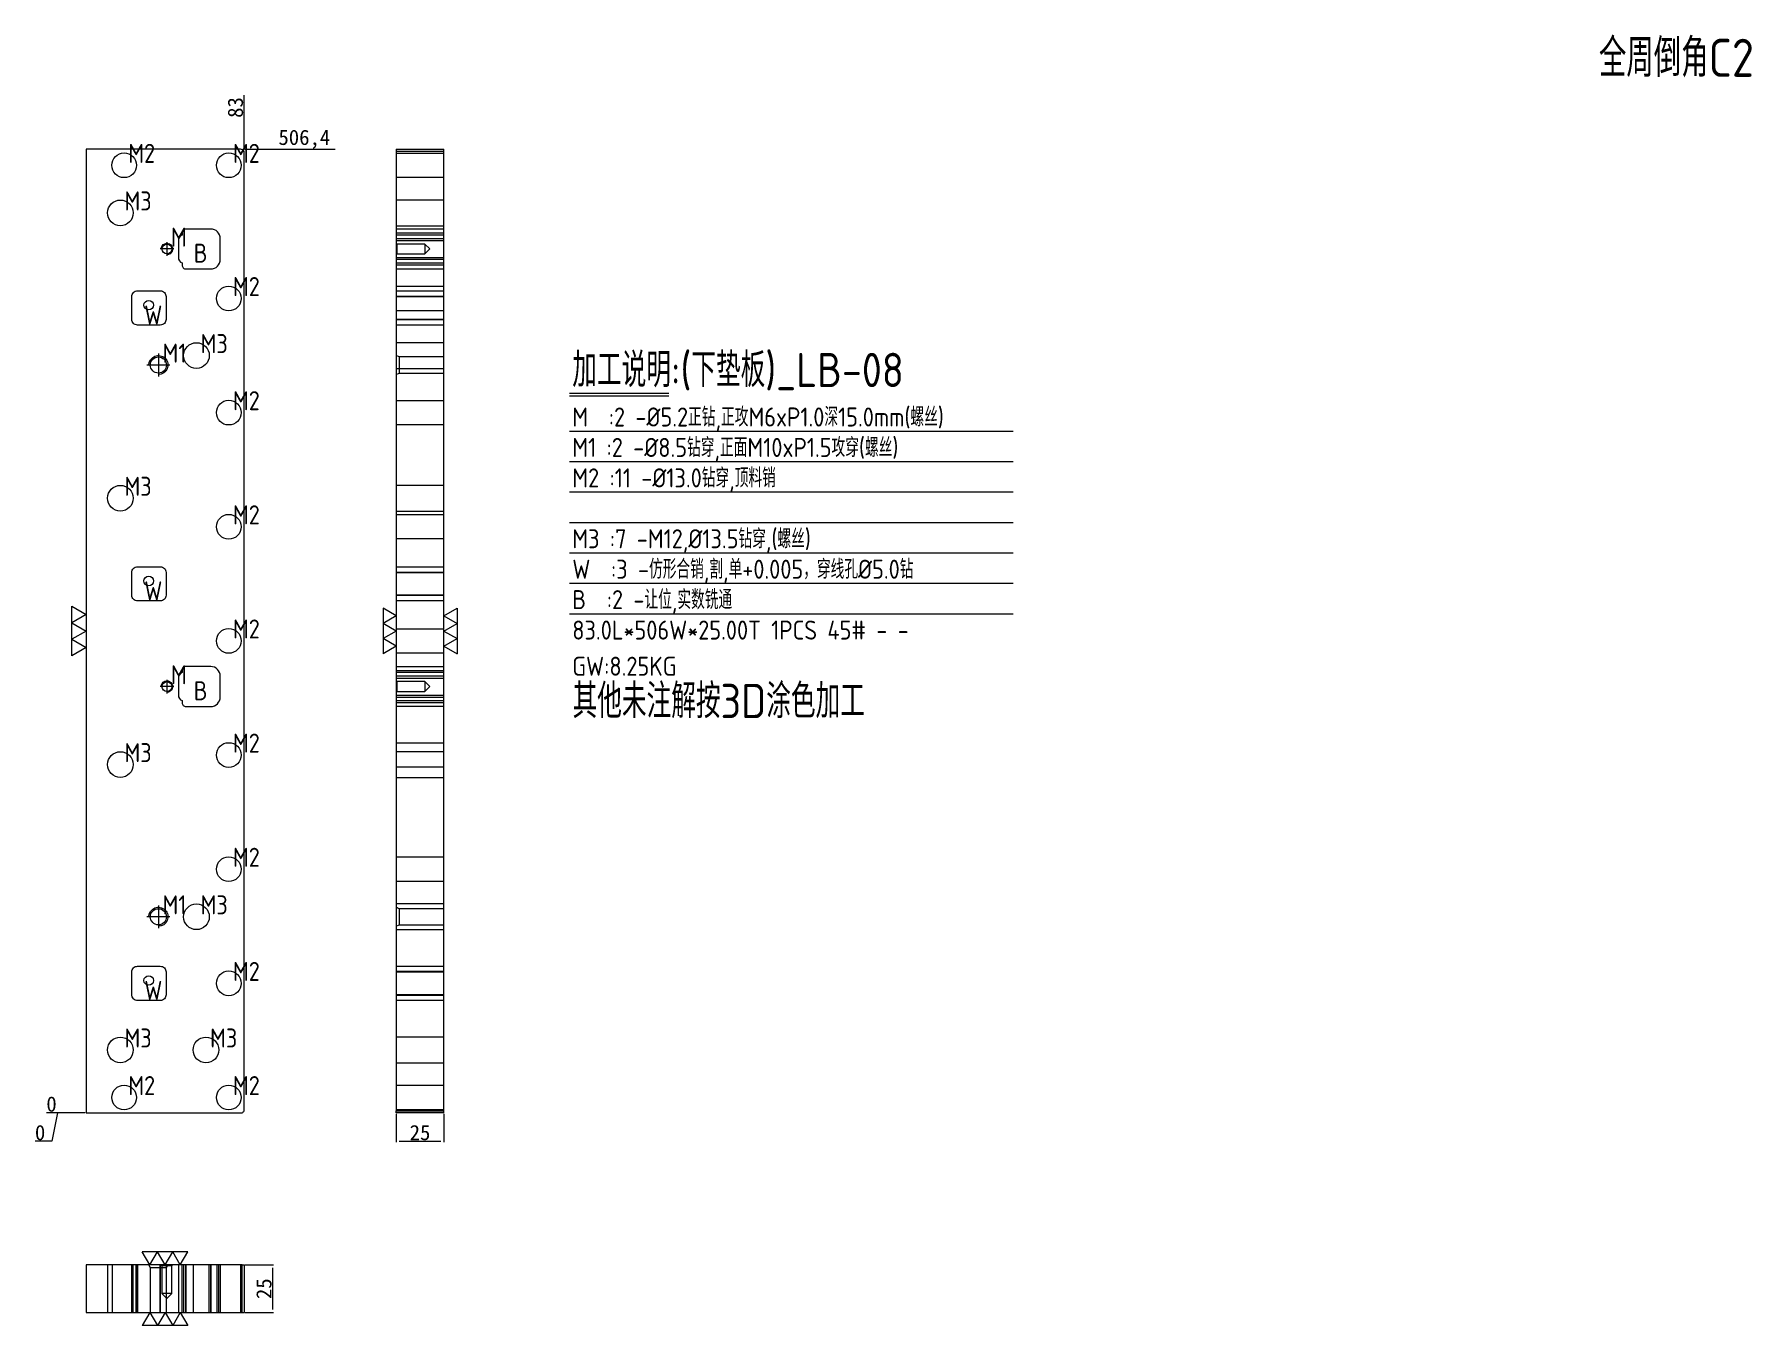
# Model space of a CAD drawing. Header units: millimetres. Extents: x 16529 to 17431, y 34215 to 34894.
import ezdxf

# ---------------------------------------------------------------- set-up
doc = ezdxf.new("R2010")
doc.units = ezdxf.units.MM
doc.linetypes.add('DASHED', pattern=[0])
doc.layers.add('dim', color=4, linetype='Continuous')
doc.layers.add('dim_temp', color=161, linetype='Continuous', lineweight=9)
doc.layers.add('LB', color=7, linetype='Continuous', true_color=0xffffff)
doc.layers.add('U1', color=7, linetype='Continuous', true_color=0xffffff)
doc.styles.add('_PUG_ERP', font='txt')
doc.styles.add('gbenor', font='gbenor.shx', dxfattribs={"bigfont": 'gbcbig'})
doc.dimstyles.new('_PUG_ERP', dxfattribs={"dimtxt": 8, "dimasz": 1.5, "dimexe": 0.5, "dimexo": 0.5, "dimgap": 0.5, "dimtad": 1, "dimtxsty": '_PUG_ERP', "dimblk": 'CLOSEDBLANK', "dimcen": 0, "dimclrd": 4, "dimclre": 4, "dimclrt": 3, "dimazin": 3, "dimtfac": 1, "dimtmove": 0, "dimatfit": 3, "dimldrblk": 'CLOSEDBLANK', "dimlwd": 9, "dimlwe": 9})

# ---------------------------------------------------------------- blocks, each defined once
blk = doc.blocks.new('*D1266')
at = {"layer": 'Defpoints', "color": 0}
for p in [(16638.75, 34833.28), (16653.75, 34833.28), (16555.75, 34326.88)]:
    blk.add_point(p, dxfattribs=at)
at = {"layer": 'dim_temp', "color": 4, "lineweight": 9}
blk.add_line((16639.25, 34833.28), (16686.63, 34833.28), dxfattribs=at)
at = {"layer": 'dim_temp', "color": 3, "lineweight": 18, "insert": (16670.44, 34838.54), "char_height": 8, "attachment_point": 5, "style": '_PUG_ERP'}
blk.add_mtext('506,4', dxfattribs=at)
blk = doc.blocks.new('_ClosedBlank')
blk = doc.blocks.new('*D1267')
at = {"layer": 'Defpoints', "color": 0}
for p in [(16540.75, 34326.88), (16555.75, 34326.88), (16555.75, 34326.88)]:
    blk.add_point(p, dxfattribs=at)
at = {"layer": 'dim_temp', "color": 4, "lineweight": 9}
blk.add_line((16555.25, 34326.88), (16534.92, 34326.88), dxfattribs=at)
at = {"layer": 'dim_temp', "color": 3, "lineweight": 18, "insert": (16537.58, 34331.38), "char_height": 8, "attachment_point": 5, "style": '_PUG_ERP'}
blk.add_mtext('0', dxfattribs=at)
blk = doc.blocks.new('*D1268')
at = {"layer": 'Defpoints', "color": 0}
for p in [(16555.75, 34326.88), (16555.75, 34326.88), (16534.75, 34311.88)]:
    blk.add_point(p, dxfattribs=at)
at = {"layer": 'dim_temp', "color": 4, "lineweight": 9}
for p, q in [((16540.75, 34326.88), (16537.75, 34311.88)), ((16555.25, 34326.88), (16540.75, 34326.88)), ((16537.75, 34311.88), (16528.92, 34311.88))]:
    blk.add_line(p, q, dxfattribs=at)
at = {"layer": 'dim_temp', "color": 3, "lineweight": 18, "insert": (16531.58, 34316.38), "char_height": 8, "attachment_point": 5, "style": '_PUG_ERP'}
blk.add_mtext('0', dxfattribs=at)
blk = doc.blocks.new('*D1269')
at = {"layer": 'Defpoints', "color": 0}
for p in [(16638.75, 34848.28), (16638.75, 34833.28), (16555.75, 34326.88)]:
    blk.add_point(p, dxfattribs=at)
at = {"layer": 'dim_temp', "color": 4, "lineweight": 9}
for p, q in [((16638.75, 34845.28), (16638.75, 34861.73)), ((16638.75, 34842.28), (16638.75, 34845.28)), ((16638.75, 34833.78), (16638.75, 34842.28))]:
    blk.add_line(p, q, dxfattribs=at)
at = {"layer": 'dim_temp', "color": 3, "lineweight": 18, "insert": (16634.25, 34855.26), "char_height": 8, "attachment_point": 5, "rotation": 90, "style": '_PUG_ERP'}
blk.add_mtext('83', dxfattribs=at)
blk = doc.blocks.new('*D1270')
at = {"layer": 'Defpoints', "color": 0}
for p in [(16638.75, 34246.88), (16638.75, 34221.88), (16653.75, 34221.88)]:
    blk.add_point(p, dxfattribs=at)
at = {"layer": 'dim_temp', "color": 4, "lineweight": 9}
for p, q in [((16639.25, 34246.88), (16654.25, 34246.88)), ((16653.75, 34245.38), (16653.75, 34223.38)), ((16639.25, 34221.88), (16654.25, 34221.88))]:
    blk.add_line(p, q, dxfattribs=at)
at = {"layer": 'dim_temp', "color": 3, "lineweight": 18, "insert": (16649.25, 34234.38), "char_height": 8, "attachment_point": 5, "rotation": 90, "style": '_PUG_ERP'}
blk.add_mtext('25', dxfattribs=at)
blk = doc.blocks.new('*D1271')
at = {"layer": 'Defpoints', "color": 0}
for p in [(16718.75, 34326.88), (16743.75, 34326.88), (16743.75, 34311.88)]:
    blk.add_point(p, dxfattribs=at)
at = {"layer": 'dim_temp', "color": 4, "lineweight": 9}
for p, q in [((16718.75, 34326.38), (16718.75, 34311.38)), ((16743.75, 34326.38), (16743.75, 34311.38)), ((16720.25, 34311.88), (16742.25, 34311.88))]:
    blk.add_line(p, q, dxfattribs=at)
at = {"layer": 'dim_temp', "color": 3, "lineweight": 18, "insert": (16731.25, 34316.38), "char_height": 8, "attachment_point": 5, "style": '_PUG_ERP'}
blk.add_mtext('25', dxfattribs=at)

msp = doc.modelspace()

# ---------------------------------------------------------------- linework, layer by layer
at = {"layer": 'dim', "color": 8, "linetype": 'Continuous', "lineweight": 18}
for p, q in [((16809.75, 34705.179), (16861.914, 34705.179)), ((16809.75, 34703.679), (16861.914, 34703.679)), ((16809.75, 34685.179), (17043.03, 34685.179)), ((16809.75, 34669.179), (17043.03, 34669.179)), ((16809.75, 34653.179), (17043.03, 34653.179)), ((16809.75, 34637.179), (17043.03, 34637.179)), ((16809.75, 34621.179), (17043.03, 34621.179)), ((16809.75, 34605.179), (17043.03, 34605.179)), ((16809.75, 34589.179), (17043.03, 34589.179))]:
    msp.add_line(p, q, dxfattribs=at)
at = {"layer": 'dim', "color": 20, "linetype": 'Continuous', "lineweight": 18}
for p, q in [((16718.75, 34588.079), (16711.822, 34592.079)), ((16711.822, 34592.079), (16711.822, 34568.079)), ((16718.75, 34588.079), (16711.822, 34584.079)), ((16718.75, 34580.079), (16711.822, 34584.079)), ((16743.75, 34588.079), (16750.678, 34592.079)), ((16743.75, 34588.079), (16750.678, 34584.079)), ((16743.75, 34580.079), (16750.678, 34584.079)), ((16750.678, 34592.079), (16750.678, 34568.079)), ((16718.75, 34580.079), (16711.822, 34576.079)), ((16718.75, 34572.079), (16711.822, 34576.079)), ((16743.75, 34580.079), (16750.678, 34576.079)), ((16743.75, 34572.079), (16750.678, 34576.079)), ((16718.75, 34572.079), (16711.822, 34568.079)), ((16743.75, 34572.079), (16750.678, 34568.079)), ((16589.25, 34246.878), (16585.25, 34253.806)), ((16609.25, 34253.806), (16585.25, 34253.806)), ((16589.25, 34246.878), (16593.25, 34253.806)), ((16597.25, 34246.878), (16593.25, 34253.806)), ((16597.25, 34246.878), (16601.25, 34253.806)), ((16605.25, 34246.878), (16601.25, 34253.806)), ((16605.25, 34246.878), (16609.25, 34253.806)), ((16589.25, 34221.878), (16585.25, 34214.95)), ((16609.25, 34214.95), (16585.25, 34214.95)), ((16589.25, 34221.878), (16593.25, 34214.95)), ((16597.25, 34221.878), (16593.25, 34214.95)), ((16597.25, 34221.878), (16601.25, 34214.95)), ((16605.25, 34221.878), (16601.25, 34214.95)), ((16605.25, 34221.878), (16609.25, 34214.95))]:
    msp.add_line(p, q, dxfattribs=at)
at = {"layer": 'dim', "lineweight": 18}
msp.add_lwpolyline([(16548.25, 34593.069), (16555.75, 34588.739), (16548.25, 34584.409), (16555.75, 34580.079), (16548.25, 34575.749), (16555.75, 34571.419), (16548.25, 34567.088), (16548.25, 34593.069)], close=True, dxfattribs=at)
at = {"layer": 'LB', "color": 135, "linetype": 'Continuous', "lineweight": 18}
for p, q in [((16718.75, 34833.28), (16743.75, 34833.28)), ((16718.75, 34833.28), (16718.75, 34832.084)), ((16718.75, 34832.084), (16718.75, 34327.871)), ((16743.75, 34832.084), (16718.75, 34832.084)), ((16743.75, 34832.084), (16743.75, 34833.28)), ((16743.75, 34327.871), (16743.75, 34832.084)), ((16718.75, 34326.878), (16718.75, 34327.871)), ((16718.75, 34327.871), (16743.75, 34327.871)), ((16743.75, 34326.878), (16718.75, 34326.878)), ((16743.75, 34326.878), (16743.75, 34327.871)), ((16637.757, 34246.878), (16555.75, 34246.878)), ((16555.75, 34246.878), (16555.75, 34221.878)), ((16637.757, 34246.878), (16638.75, 34246.878)), ((16637.757, 34221.878), (16637.757, 34246.878)), ((16638.75, 34246.878), (16638.75, 34221.878)), ((16555.75, 34221.878), (16637.757, 34221.878)), ((16637.757, 34221.878), (16638.75, 34221.878))]:
    msp.add_line(p, q, dxfattribs=at)
at = {"layer": 'LB', "color": 5, "linetype": 'DASHED', "lineweight": 13, "ltscale": 0.427601}
for p, q in [((16743.75, 34831.13), (16718.75, 34831.13)), ((16718.75, 34818.625), (16743.75, 34818.625)), ((16719.147, 34783.481), (16718.75, 34783.878)), ((16733.75, 34783.481), (16719.147, 34783.481)), ((16719.147, 34780.878), (16719.147, 34783.481)), ((16736.353, 34780.878), (16733.75, 34783.481)), ((16733.75, 34783.481), (16733.75, 34780.878)), ((16718.75, 34777.878), (16719.147, 34778.275)), ((16719.147, 34778.275), (16719.147, 34780.878)), ((16719.147, 34778.275), (16733.75, 34778.275)), ((16733.75, 34778.275), (16736.353, 34780.878)), ((16733.75, 34780.878), (16733.75, 34778.275)), ((16743.75, 34761.13), (16718.75, 34761.13)), ((16718.75, 34748.625), (16743.75, 34748.625)), ((16720.244, 34724.131), (16718.75, 34724.878)), ((16743.75, 34724.131), (16720.244, 34724.131)), ((16720.244, 34724.131), (16720.244, 34719.878)), ((16720.244, 34719.878), (16720.244, 34715.625)), ((16718.75, 34714.878), (16720.244, 34715.625)), ((16720.244, 34715.625), (16743.75, 34715.625)), ((16743.75, 34701.13), (16718.75, 34701.13)), ((16718.75, 34688.625), (16743.75, 34688.625)), ((16743.75, 34641.13), (16718.75, 34641.13)), ((16718.75, 34628.625), (16743.75, 34628.625)), ((16743.75, 34581.13), (16718.75, 34581.13)), ((16718.75, 34568.625), (16743.75, 34568.625)), ((16743.75, 34521.13), (16718.75, 34521.13)), ((16718.75, 34508.625), (16743.75, 34508.625)), ((16743.75, 34461.13), (16718.75, 34461.13)), ((16718.75, 34448.625), (16743.75, 34448.625)), ((16720.244, 34434.131), (16718.75, 34434.878)), ((16743.75, 34434.131), (16720.244, 34434.131)), ((16720.244, 34434.131), (16720.244, 34429.878)), ((16718.75, 34424.878), (16720.244, 34425.625)), ((16720.244, 34429.878), (16720.244, 34425.625)), ((16720.244, 34425.625), (16743.75, 34425.625)), ((16743.75, 34401.13), (16718.75, 34401.13)), ((16718.75, 34388.625), (16743.75, 34388.625)), ((16743.75, 34341.13), (16718.75, 34341.13)), ((16718.75, 34328.625), (16743.75, 34328.625)), ((16569.498, 34246.878), (16569.498, 34221.878)), ((16582.002, 34221.878), (16582.002, 34246.878)), ((16588.75, 34246.878), (16589.497, 34245.384)), ((16589.497, 34245.384), (16589.497, 34221.878)), ((16598.003, 34245.384), (16589.497, 34245.384)), ((16598.003, 34245.384), (16598.75, 34246.878)), ((16598.003, 34221.878), (16598.003, 34245.384)), ((16624.498, 34246.878), (16624.498, 34221.878)), ((16637.002, 34221.878), (16637.002, 34246.878))]:
    msp.add_line(p, q, dxfattribs=at)
at = {"layer": 'LB', "color": 31, "linetype": 'DASHED', "lineweight": 13, "ltscale": 0.427601}
for p, q in [((16743.75, 34806.631), (16718.75, 34806.631)), ((16718.75, 34793.124), (16743.75, 34793.124)), ((16743.75, 34791.378), (16718.75, 34791.378)), ((16743.75, 34731.631), (16718.75, 34731.631)), ((16718.75, 34718.124), (16743.75, 34718.124)), ((16743.75, 34656.631), (16718.75, 34656.631)), ((16718.75, 34643.124), (16743.75, 34643.124)), ((16718.75, 34561.378), (16743.75, 34561.378)), ((16743.75, 34516.631), (16718.75, 34516.631)), ((16718.75, 34503.124), (16743.75, 34503.124)), ((16743.75, 34436.631), (16718.75, 34436.631)), ((16718.75, 34423.124), (16743.75, 34423.124)), ((16743.75, 34366.631), (16718.75, 34366.631)), ((16718.75, 34353.124), (16743.75, 34353.124)), ((16566.997, 34246.878), (16566.997, 34221.878)), ((16580.503, 34221.878), (16580.503, 34246.878)), ((16606.997, 34246.878), (16606.997, 34221.878)), ((16611.997, 34246.878), (16611.997, 34221.878)), ((16620.503, 34221.878), (16620.503, 34246.878)), ((16625.503, 34221.878), (16625.503, 34246.878))]:
    msp.add_line(p, q, dxfattribs=at)
at = {"layer": 'LB', "color": 155, "linetype": 'DASHED', "lineweight": 13, "ltscale": 0.427601}
for p, q in [((16718.75, 34789.378), (16743.75, 34789.378)), ((16718.75, 34786.378), (16743.75, 34786.378)), ((16718.75, 34785.378), (16743.75, 34785.378)), ((16718.75, 34776.378), (16743.75, 34776.378)), ((16743.75, 34775.378), (16718.75, 34775.378)), ((16743.75, 34772.378), (16718.75, 34772.378)), ((16718.75, 34755.878), (16743.75, 34755.878)), ((16743.75, 34755.878), (16718.75, 34755.878)), ((16743.75, 34743.878), (16718.75, 34743.878)), ((16718.75, 34743.878), (16743.75, 34743.878)), ((16718.75, 34610.878), (16743.75, 34610.878)), ((16743.75, 34610.878), (16718.75, 34610.878)), ((16743.75, 34598.878), (16718.75, 34598.878)), ((16718.75, 34598.878), (16743.75, 34598.878)), ((16718.75, 34559.378), (16743.75, 34559.378)), ((16743.75, 34556.378), (16718.75, 34556.378)), ((16718.75, 34555.378), (16743.75, 34555.378)), ((16718.75, 34546.378), (16743.75, 34546.378)), ((16718.75, 34545.378), (16743.75, 34545.378)), ((16743.75, 34542.378), (16718.75, 34542.378)), ((16718.75, 34400.878), (16743.75, 34400.878)), ((16743.75, 34400.878), (16718.75, 34400.878)), ((16743.75, 34388.878), (16718.75, 34388.878)), ((16718.75, 34388.878), (16743.75, 34388.878)), ((16582.75, 34221.878), (16582.75, 34246.878)), ((16582.75, 34246.878), (16582.75, 34221.878)), ((16582.75, 34221.878), (16582.75, 34246.878)), ((16582.75, 34246.878), (16582.75, 34221.878)), ((16582.75, 34221.878), (16582.75, 34246.878)), ((16582.75, 34246.878), (16582.75, 34221.878)), ((16594.75, 34246.878), (16594.75, 34221.878)), ((16594.75, 34221.878), (16594.75, 34246.878)), ((16594.75, 34246.878), (16594.75, 34221.878)), ((16594.75, 34221.878), (16594.75, 34246.878)), ((16594.75, 34246.878), (16594.75, 34221.878)), ((16594.75, 34221.878), (16594.75, 34246.878)), ((16608.25, 34246.878), (16608.25, 34221.878)), ((16608.25, 34221.878), (16608.25, 34246.878)), ((16608.25, 34221.878), (16608.25, 34246.878)), ((16608.25, 34246.878), (16608.25, 34221.878)), ((16621.25, 34221.878), (16621.25, 34246.878)), ((16621.25, 34246.878), (16621.25, 34221.878)), ((16621.25, 34246.878), (16621.25, 34221.878)), ((16621.25, 34221.878), (16621.25, 34246.878)), ((16636.857, 34246.878), (16636.857, 34221.878))]:
    msp.add_line(p, q, dxfattribs=at)
at = {"layer": 'LB', "color": 135, "linetype": 'DASHED', "lineweight": 13, "ltscale": 0.427601}
for p, q in [((16743.75, 34788.206), (16718.75, 34788.206)), ((16718.75, 34773.549), (16743.75, 34773.549)), ((16718.75, 34770.378), (16743.75, 34770.378)), ((16743.75, 34740.878), (16718.75, 34740.878)), ((16743.75, 34595.878), (16718.75, 34595.878)), ((16743.75, 34558.206), (16718.75, 34558.206)), ((16719.147, 34553.481), (16718.75, 34553.878)), ((16718.75, 34547.878), (16719.147, 34548.275)), ((16733.75, 34553.481), (16719.147, 34553.481)), ((16719.147, 34550.878), (16719.147, 34553.481)), ((16719.147, 34548.275), (16719.147, 34550.878)), ((16719.147, 34548.275), (16733.75, 34548.275)), ((16736.353, 34550.878), (16733.75, 34553.481)), ((16733.75, 34553.481), (16733.75, 34550.878)), ((16733.75, 34548.275), (16736.353, 34550.878)), ((16733.75, 34550.878), (16733.75, 34548.275)), ((16718.75, 34543.549), (16743.75, 34543.549)), ((16743.75, 34540.378), (16718.75, 34540.378)), ((16743.75, 34385.878), (16718.75, 34385.878)), ((16579.75, 34221.878), (16579.75, 34246.878)), ((16595.23, 34246.878), (16595.627, 34246.481)), ((16595.627, 34246.481), (16595.627, 34231.878)), ((16600.833, 34246.481), (16595.627, 34246.481)), ((16597.75, 34246.878), (16597.75, 34221.878)), ((16600.833, 34246.481), (16601.23, 34246.878)), ((16600.833, 34231.878), (16600.833, 34246.481)), ((16604.25, 34246.878), (16604.25, 34221.878)), ((16606.25, 34221.878), (16606.25, 34246.878)), ((16626.25, 34246.878), (16626.25, 34221.878)), ((16595.627, 34231.878), (16598.23, 34229.275)), ((16600.833, 34231.878), (16595.627, 34231.878)), ((16598.23, 34229.275), (16600.833, 34231.878))]:
    msp.add_line(p, q, dxfattribs=at)
at = {"layer": 'LB', "color": 1, "linetype": 'DASHED', "lineweight": 13, "ltscale": 0.427601}
for p, q in [((16718.75, 34758.878), (16743.75, 34758.878)), ((16718.75, 34613.878), (16743.75, 34613.878)), ((16718.75, 34403.878), (16743.75, 34403.878))]:
    msp.add_line(p, q, dxfattribs=at)
at = {"layer": 'LB', "color": 135, "lineweight": 18}
for points in [[(16636.857, 34833.28), (16555.75, 34833.28), (16555.75, 34326.878), (16637.757, 34326.878)], [(16638.75, 34327.871), (16638.75, 34832.084)]]:
    msp.add_lwpolyline(points, dxfattribs=at)
for points in [[(16604.25, 34785.378), (16604.25, 34776.378, 0.3178372), (16606.25, 34773.549), (16606.25, 34772.378, 0.4142136), (16608.25, 34770.378), (16621.25, 34770.378, 0.4142136), (16626.25, 34775.378), (16626.25, 34786.378, 0.4142136), (16621.25, 34791.378), (16608.25, 34791.378, 0.4142136), (16606.25, 34789.378), (16606.25, 34788.206, 0.3178372)], [(16626.25, 34545.378), (16626.25, 34556.378, 0.4142136), (16621.25, 34561.378), (16608.25, 34561.378, 0.4142136), (16606.25, 34559.378), (16606.25, 34558.206, 0.3178372), (16604.25, 34555.378), (16604.25, 34546.378, 0.3178372), (16606.25, 34543.549), (16606.25, 34542.378, 0.4142136), (16608.25, 34540.378), (16621.25, 34540.378, 0.4142136)]]:
    msp.add_lwpolyline(points, format="xyb", close=True, dxfattribs=at)
at = {"layer": 'LB', "color": 42, "lineweight": 18}
for points in [[(16595.23, 34780.878, -2.4142136), (16598.23, 34777.878)], [(16588.75, 34719.878, -2.4142136), (16593.75, 34714.878)], [(16595.23, 34550.878, -2.4142136), (16598.23, 34547.878)], [(16588.75, 34429.878, -2.4142136), (16593.75, 34424.878)]]:
    msp.add_lwpolyline(points, format="xyb", dxfattribs=at)
at = {"layer": 'LB', "color": 1, "lineweight": 18}
for points in [[(16598.23, 34784.478), (16598.23, 34777.278)], [(16601.83, 34780.878), (16594.63, 34780.878)], [(16599.75, 34719.878), (16587.75, 34719.878)], [(16593.75, 34725.878), (16593.75, 34713.878)], [(16601.83, 34550.878), (16594.63, 34550.878)], [(16598.23, 34554.478), (16598.23, 34547.278)], [(16593.75, 34435.878), (16593.75, 34423.878)], [(16599.75, 34429.878), (16587.75, 34429.878)]]:
    msp.add_lwpolyline(points, dxfattribs=at)
for points in [[(16582.75, 34758.878), (16594.75, 34758.878, -0.4142136), (16597.75, 34755.878), (16597.75, 34743.878, -0.4142136), (16594.75, 34740.878), (16582.75, 34740.878, -0.4142136), (16579.75, 34743.878), (16579.75, 34755.878, -0.4142136)], [(16582.75, 34613.878), (16594.75, 34613.878, -0.4142136), (16597.75, 34610.878), (16597.75, 34598.878, -0.4142136), (16594.75, 34595.878), (16582.75, 34595.878, -0.4142136), (16579.75, 34598.878), (16579.75, 34610.878, -0.4142136)], [(16582.75, 34403.878), (16594.75, 34403.878, -0.4142136), (16597.75, 34400.878), (16597.75, 34388.878, -0.4142136), (16594.75, 34385.878), (16582.75, 34385.878, -0.4142136), (16579.75, 34388.878), (16579.75, 34400.878, -0.4142136)]]:
    msp.add_lwpolyline(points, format="xyb", close=True, dxfattribs=at)
at = {"layer": 'LB', "color": 3, "linetype": 'Continuous', "lineweight": 18}
for centre in [(16575.75, 34824.878), (16630.75, 34824.878), (16630.75, 34754.878), (16630.75, 34694.878), (16630.75, 34634.878), (16630.75, 34574.878), (16630.75, 34514.878), (16630.75, 34454.878), (16630.75, 34394.878), (16575.75, 34334.878), (16630.75, 34334.878)]:
    msp.add_circle(centre, 6.5, dxfattribs=at)
at = {"layer": 'LB', "color": 42, "linetype": 'Continuous', "lineweight": 18}
for centre, radius in [((16573.75, 34799.878), 6.753), ((16598.23, 34780.878), 2.603), ((16588.65, 34751.378), 2.5), ((16613.75, 34724.878), 6.753), ((16593.75, 34719.878), 4.253), ((16573.75, 34649.878), 6.753), ((16588.65, 34606.378), 2.5), ((16598.23, 34550.878), 2.603), ((16573.75, 34509.878), 6.753), ((16593.75, 34429.878), 4.253), ((16613.75, 34429.878), 6.753), ((16588.65, 34396.378), 2.5), ((16573.75, 34359.878), 6.753), ((16618.75, 34359.878), 6.753)]:
    msp.add_circle(centre, radius, dxfattribs=at)
at = {"layer": 'LB', "color": 135, "linetype": 'Continuous', "lineweight": 18}
for centre, major_axis, end_param in [((16636.847, 34831.175), (1.492, 1.492), 7.0661505), ((16636.847, 34328.781), (1.492, -1.492), 6.624221)]:
    msp.add_ellipse(centre, major_axis=major_axis, ratio=0.995146, start_param=5.9421497, end_param=end_param, dxfattribs=at)

# ---------------------------------------------------------------- texts
at = {"layer": 'dim', "color": 4, "lineweight": 18, "style": 'gbenor'}
for s, height, p in [('M2', 10, (16577.915, 34826.153)), ('M2', 10, (16632.915, 34826.153)), ('M3', 10, (16575.91, 34801.15)), ('M', 10, (16600.315, 34782.113)), ('B', 10, (16612.32, 34773.683)), ('M2', 10, (16632.915, 34756.153)), ('W', 10, (16586.32, 34741.183)), ('M1', 10, (16595.875, 34721.133)), ('M3', 10, (16615.91, 34726.15)), ('加工说明:(下垫板)_LB-08', 18, (16811.265, 34708.286)), ('M2', 10, (16632.915, 34696.153)), ('M  :2 -%%c5.2正钻,正攻M6xP1.0深15.0mm(螺丝)', 10, (16811.25, 34687.572)), ('M1 :2 -%%c8.5钻穿,正面M10xP1.5攻穿(螺丝)', 10, (16811.25, 34671.572)), ('M2 :11 -%%c13.0钻穿,顶料销', 10, (16811.25, 34655.572)), ('M3', 10, (16575.91, 34651.15)), ('M2', 10, (16632.915, 34636.153)), ('M3 :7 -M12,%%c13.5钻穿,(螺丝)', 10, (16811.25, 34623.572)), ('W', 10, (16586.32, 34596.183)), ('B  :2 -让位,实数铣通', 10, (16811.25, 34591.572)), ('M2', 10, (16632.915, 34576.153)), ('83.0L*506W*25.00T 1PCS 45# - - ', 10, (16811.25, 34575.572)), ('GW:8.25KG ', 10, (16811.25, 34556.572)), ('M', 10, (16600.315, 34552.113)), ('B', 10, (16612.32, 34543.683)), ('M3', 10, (16575.91, 34511.15)), ('M2', 10, (16632.915, 34516.153)), ('M2', 10, (16632.915, 34456.153)), ('M1', 10, (16595.875, 34431.133)), ('M3', 10, (16615.91, 34431.15)), ('M2', 10, (16632.915, 34396.153)), ('W', 10, (16586.32, 34386.183)), ('M3', 10, (16575.91, 34361.15)), ('M3', 10, (16620.91, 34361.15)), ('M2', 10, (16577.915, 34336.153)), ('M2', 10, (16632.915, 34336.153))]:
    msp.add_text(s, height=height, dxfattribs=at).set_placement(p)
at = {"layer": 'dim', "color": 1, "lineweight": 18, "style": 'gbenor'}
msp.add_text('W  :3 -仿形合销,割,单+0.005，穿线孔%%c5.0钻', height=10, dxfattribs=at).set_placement((16811.25, 34607.572))
at = {"layer": 'dim', "color": 21, "lineweight": 18, "style": 'gbenor'}
msp.add_text('其他未注解按3D涂色加工', height=18, dxfattribs=at).set_placement((16811.418, 34534.286))
at = {"layer": 'U1', "color": 3, "lineweight": 18, "style": 'gbenor'}
msp.add_text('全周倒角C2', height=20, dxfattribs=at).set_placement((17350.792, 34871.366))

# ---------------------------------------------------------------- dimensions: what is measured, and where the dimension line sits
at = {"layer": 'dim_temp', "lineweight": 18}
for feature_location, offset, dtype, origin, picture, middle in [((16638.75, 34833.28), (0, 15), 1, (16555.75, 34326.878), '*D1269', (16634.25, 34855.256)), ((16638.75, 34833.28), (15, 0), 0, (16555.75, 34326.878), '*D1266', (16670.44, 34838.542)), ((16555.75, 34326.877659077), (-15, 0), 0, (16555.75, 34326.877659077), '*D1267', (16537.583333333, 34331.377659077)), ((16555.75, 34326.877659077), (-21, -15), 0, (16555.75, 34326.877659077), '*D1268', (16531.583333333, 34316.377659077))]:
    dim = msp.add_ordinate_dim(feature_location=feature_location, offset=offset, dtype=dtype, origin=origin, dimstyle='_PUG_ERP', dxfattribs=at)
    dim.commit()
    dim.dimension.update_dxf_attribs({"geometry": picture, "text_midpoint": middle})
dim = msp.add_linear_dim(base=(16743.75, 34311.878), p1=(16718.75, 34326.878), p2=(16743.75, 34326.878), dimstyle='_PUG_ERP', dxfattribs=at)
dim.commit()
dim.dimension.update_dxf_attribs({"geometry": '*D1271', "text_midpoint": (16731.25, 34316.378)})
dim = msp.add_linear_dim(base=(16653.75, 34221.878), p1=(16638.75, 34246.878), p2=(16638.75, 34221.878), angle=90, dimstyle='_PUG_ERP', dxfattribs=at)
dim.commit()
dim.dimension.update_dxf_attribs({"geometry": '*D1270', "text_midpoint": (16649.25, 34234.378)})

doc.saveas('drawing.dxf')
